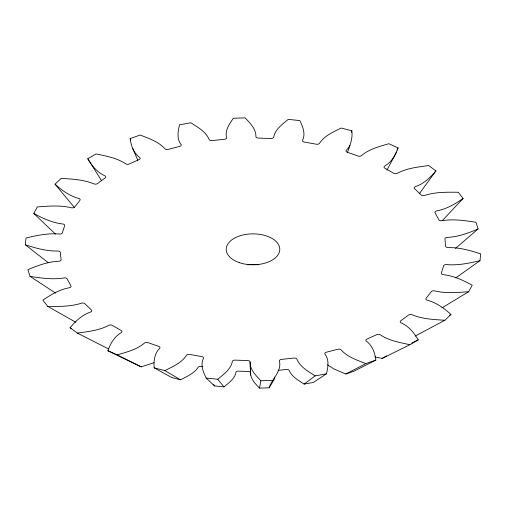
<?xml version="1.0" encoding="UTF-8"?>
<svg xmlns="http://www.w3.org/2000/svg" width="506" height="506" viewBox="0 0 506 506"><rect width="100%" height="100%" fill="white"/><g stroke="black" fill="none" stroke-linecap="round" stroke-linejoin="round"><path stroke-width="0.76" d="M48.234 262.665L25.3 244.777L26.008 237.984C36.944 235.404 48.215 232.988 59.506 234.063A2.555 1.474 0 0 0 62.383 232.804L64.629 225.739A2.555 1.474 0 0 0 62.712 223.975C52.396 222.849 42.801 218.377 33.801 213.443L37.305 206.954C48.639 206.037 60.29 205.075 71.454 207.77A2.555 1.474 0 0 0 74.774 206.948L79.872 200.401A2.555 1.474 0 0 0 78.746 198.415C69.676 196.081 61.877 190.42 55.04 184.203L61.131 178.384C72.175 179.086 83.623 179.548 93.952 183.893A2.555 1.474 0 0 0 97.519 183.551L105.185 177.903A2.555 1.474 0 0 0 104.913 175.822C97.329 172.476 91.826 165.778 87.785 158.745L96.115 153.932C106.228 156.133 116.962 157.923 125.69 163.824A2.555 1.474 0 0 0 129.296 163.982L139.08 159.554A2.555 1.474 0 0 0 139.681 157.492C133.635 153.179 131.067 145.627 130.131 138.549L140.213 135.032C148.859 138.505 158.486 141.522 164.829 148.72A2.555 1.474 0 0 0 168.264 149.365L179.605 146.424A2.555 1.474 0 0 0 181.034 144.507C176.657 138.916 177.84 131.143 179.617 124.792L190.863 122.768C197.656 127.24 205.885 131.541 209.098 139.46A2.555 1.474 0 0 0 212.159 140.567L224.386 139.27A2.555 1.474 0 0 0 226.574 137.607C224.645 130.51 229.522 123.799 233.367 118.271L245.125 117.86C249.939 123.053 256.219 128.929 255.91 136.582A2.555 1.474 0 0 0 258.427 138.081L270.836 138.517A2.555 1.474 0 0 0 273.645 137.202C275.1 129.27 282.462 124.223 288.262 119.365L299.849 120.592C302.714 126.506 305.852 133.9 302.556 140.263A2.555 1.474 0 0 0 304.378 142.066L316.25 144.197A2.555 1.474 0 0 0 319.52 143.312C324.384 135.659 333.353 132.028 341.107 128.012L351.847 130.807C352.903 138.442 349.912 145.677 347.35 152.698M455.761 277.914L479.992 260.653L480.7 253.867C470.232 250.47 459.372 247.339 448.265 247.643A2.555 1.474 0 0 1 445.672 246.188L444.926 239.022A2.555 1.474 0 0 1 447.196 237.403C457.968 236.966 468.265 233.146 478.088 228.959L475.969 222.273C464.748 220.521 453.212 218.832 441.896 220.711A2.555 1.474 0 0 1 438.778 219.655L435.078 212.805A2.555 1.474 0 0 1 436.608 210.913C446.349 209.155 455.109 204.07 463.11 198.453L458.278 192.255C447.007 192.153 435.388 191.913 424.547 195.442A2.555 1.474 0 0 1 421.081 194.848L414.648 188.706A2.555 1.474 0 0 1 415.356 186.663C423.699 183.798 430.416 177.606 435.919 170.901L428.658 165.551C418 167.018 406.856 168.163 397.229 173.305A2.555 1.474 0 0 1 393.617 173.21L384.826 168.137A2.555 1.474 0 0 1 384.661 166.05C391.473 162.23 395.61 155.076 398.102 147.904L388.829 143.71C379.386 146.582 369.165 148.992 361.531 155.589A2.555 1.474 0 0 1 357.982 155.993L347.344 152.281A2.555 1.474 0 0 1 346.319 150.276L348.602 147.714L349.95 145.266M274.796 377.052L273.955 379.823L269.154 387.805L259.483 388.14L260.875 380.784C256.061 375.585 249.781 369.709 250.09 362.056A2.555 1.474 0 0 0 247.573 360.557L235.163 360.127A2.555 1.474 0 0 0 232.355 361.436C230.9 369.367 223.538 374.421 217.738 379.272L206.151 378.052C203.285 372.138 200.148 364.737 203.444 358.381A2.555 1.474 0 0 0 201.622 356.578L189.75 354.44A2.555 1.474 0 0 0 186.48 355.326C181.616 362.979 172.647 366.616 164.893 370.626L154.153 367.837C153.641 361.056 154.419 353.258 159.681 348.362A2.555 1.474 0 0 0 158.656 346.363L148.018 342.651A2.555 1.474 0 0 0 144.469 343.055C136.835 349.652 126.614 352.062 117.171 354.927L107.898 350.734C110.39 343.561 114.527 336.408 121.339 332.587A2.555 1.474 0 0 0 121.174 330.507L112.383 325.434A2.555 1.474 0 0 0 108.771 325.339C99.144 330.481 88 331.62 77.342 333.093L70.081 327.743C75.584 321.038 82.301 314.84 90.644 311.981A2.555 1.474 0 0 0 91.352 309.931L84.919 303.79A2.555 1.474 0 0 0 81.453 303.202C70.612 306.725 58.993 306.484 47.722 306.389L42.89 300.185C50.891 294.574 59.651 289.483 69.392 287.724A2.555 1.474 0 0 0 70.922 285.839L67.222 278.983A2.555 1.474 0 0 0 64.104 277.933C52.788 279.805 41.252 278.117 30.031 276.365L27.912 269.679C37.735 265.492 48.032 261.678 58.804 261.241A2.555 1.474 0 0 0 61.074 259.616L60.328 252.456A2.555 1.474 0 0 0 57.735 251.001C46.628 251.299 35.768 248.168 25.3 244.777M278.098 370.354L286.611 369.456A2.1 1.214 0 0 1 289.135 370.367C291.779 376.881 298.553 380.423 304.144 384.105L313.397 382.435L326.383 373.852C328.16 367.495 329.343 359.722 324.966 354.137A2.555 1.474 0 0 1 326.395 352.22L337.736 349.273A2.555 1.474 0 0 1 341.17 349.924C347.514 357.116 357.141 360.133 365.787 363.612L375.869 360.095C374.933 353.011 372.365 345.459 366.319 341.145A2.555 1.474 0 0 1 366.92 339.09L376.704 334.662A2.555 1.474 0 0 1 380.31 334.82C389.038 340.721 399.772 342.511 409.885 344.706L418.215 339.899C414.174 332.859 408.671 326.168 401.087 322.822A2.555 1.474 0 0 1 400.815 320.741L408.481 315.093A2.555 1.474 0 0 1 412.048 314.745C422.377 319.09 433.825 319.552 444.869 320.26L450.96 314.441C444.123 308.224 436.324 302.556 427.254 300.222A2.555 1.474 0 0 1 426.128 298.243L431.226 291.696A2.555 1.474 0 0 1 434.546 290.868C445.71 293.569 457.361 292.607 468.695 291.684L472.199 285.194C463.199 280.267 453.604 275.789 443.288 274.669A2.555 1.474 0 0 1 441.371 272.898L443.617 265.84A2.555 1.474 0 0 1 446.494 264.575C457.785 265.65 469.056 263.234 479.992 260.653M351.341 132.3L351.847 130.807M269.154 387.805C271.899 378.766 281.969 371.252 279.426 361.031A2.555 1.474 0 0 1 281.614 359.374L293.841 358.077A2.555 1.474 0 0 1 296.902 359.184C300.115 367.103 308.344 371.404 315.137 375.876L326.383 373.852M397.001 149.985L398.102 147.904M386.951 170.111L396.521 152.085M419.272 193.785L435.919 170.901M442.099 220.85L463.11 198.453M455.501 248.37L478.088 228.959M206.151 378.052L214.443 385.895L223.975 386.9C228.75 382.903 234.809 378.747 236.005 372.22A2.1 1.214 0 0 1 238.32 371.138L248.535 371.499A2.1 1.214 0 0 1 250.603 372.732C250.35 379.026 255.517 383.864 259.483 388.14M304.144 384.105L315.137 375.876M441.909 307.914L468.695 291.684M374.952 356.913L382.125 358.45L386.489 355.933M449.587 315.187L450.96 314.441M415.072 336.117L444.869 320.26M327.508 364.832L334.036 369.019L345.832 374.01L365.787 363.612M375.869 360.095L354.124 371.113L345.832 374.01M411.947 343.024L418.215 339.899M382.125 358.45L409.885 344.706M154.153 367.837L171.648 377.489L180.484 379.785C186.866 376.483 194.247 373.491 198.251 367.192A2.1 1.214 0 0 1 200.945 366.464L202.444 366.73M153.963 362.726L141.206 366.863L107.898 350.734M260.875 380.784L272.633 380.373M117.171 354.927L141.206 366.863M77.342 333.093L108.423 348.893M70.081 327.743L71.46 328.451M47.722 306.389L75.824 322.265M164.893 370.626L180.484 379.785M30.031 276.365L55.679 293.164M33.801 213.443L55.477 234.107M55.04 184.203L74.559 207.681M217.738 379.272L223.975 386.9M87.785 158.745L101.567 180.737M213.798 384.535L214.443 385.895M132.774 148.694L137.853 160.257M130.131 138.549L130.75 139.985M250.135 364.94L250.641 375.104M250.09 362.056L250.198 364.345M250.274 365.87L250.603 372.732M247.573 264.796A26.786 15.465 0 0 1 258.427 264.796M239.604 262.715A26.786 15.465 0 0 0 279.786 249.319A26.786 15.465 0 0 0 239.604 235.929A26.786 15.465 0 0 0 239.604 262.715"/></g></svg>
